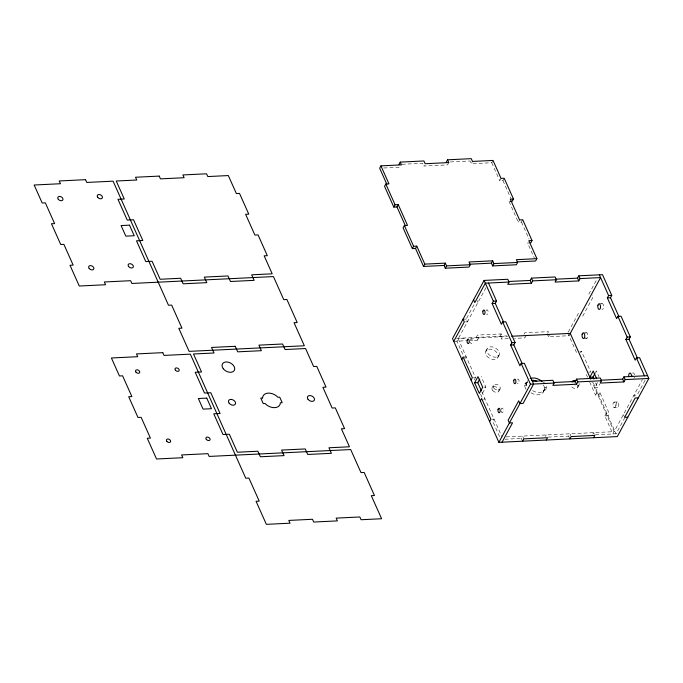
<?xml version="1.0" encoding="UTF-8"?>
<svg xmlns="http://www.w3.org/2000/svg" width="683" height="683" viewBox="0 0 683 683"><rect width="100%" height="100%" fill="white"/><g stroke="black" fill="none" stroke-linecap="round" stroke-linejoin="round"><path stroke-width="0.51" stroke-dasharray="3.42 2.56" d="M448.816 162.58L447.553 164.902L423.87 166.054L425.133 163.724M493.015 160.428L491.751 162.75L471.236 163.749L472.491 161.427M504.208 178.263L502.944 180.585L499.785 180.739L501.049 178.417M522.751 219.772L521.488 222.103L518.329 222.257L519.592 219.926M465.345 321.898L467.445 321.795L466.216 319.029L474.728 303.337M485.989 287.654L456.927 341.176L464.542 358.216M508.331 338.674L501.126 339.024L502.389 336.702L501.151 333.927L477.477 335.08L476.213 337.411L477.451 340.177L470.245 340.527M465.379 358.387L466.224 356.833L463.065 356.987M477.451 340.177L478.715 337.854L477.477 335.08M485.775 351.275L487.039 348.945M474.233 379.919L475.496 377.597L458.191 338.845L466.395 338.452M501.151 333.927L499.896 336.258L501.126 339.024M497.89 357.371L499.153 355.04M482.497 393.263L485.852 387.073L481.131 376.487M483.923 399.905L484.768 398.351M492.05 387.782L493.314 385.46M523.989 334.329L524.834 332.783L548.517 331.631L547.672 333.176M526.072 335.549L524.809 337.872L514.512 338.375M498.838 391.197L500.101 388.875M570.271 333.398L569.007 335.72L548.492 336.719L549.328 335.174M526.055 389.412L524.202 385.263L525.466 382.941L527.276 382.856A9.494 6.48 28.5 0 1 527.686 380.994M526.644 382.89L527.908 380.568M524.202 385.263L526.012 385.178L527.276 382.856M568.273 332.032L578.296 313.574L581.455 313.42M588.814 294.194L596.831 279.432M582.693 316.186L593.211 296.815L592.383 294.971M531.084 392.836A9.494 6.48 28.5 0 0 543.805 389.967L545.068 387.645L546.878 387.551L545.794 385.135M543.173 392.247L544.436 389.925M543.805 389.967L545.615 389.882L546.878 387.551M522.563 441.192L521.334 438.426L522.589 436.096L523.827 438.862M580.627 352.787L581.464 351.233L579.363 351.335M545.427 436.497L546.272 434.943M577.767 387.355L579.03 385.033M595.405 372.653L596.37 370.886L598.948 376.657M597.463 382.506L594.577 387.816L597.736 387.662L599.657 384.119M569.929 438.887L568.691 436.121L569.955 433.799L571.184 436.565M600.007 392.742L598.743 395.073L595.585 395.226L596.848 392.896L600.007 392.742L609.279 413.505L608.015 415.827L604.856 415.981L612.89 433.97L642.455 379.526M592.793 434.192L593.629 432.646L594.458 434.49M604.856 415.981L606.12 413.659L609.279 413.505M595.448 434.815L616.049 433.816L624.569 418.133M645.111 380.294L637.094 395.056L633.935 395.209L634.763 397.062M402.048 164.287L422.64 163.288L423.87 166.054M450.43 161.931L469.998 160.983L471.236 163.749M383.778 168.001L400.195 167.207M530.759 242.858L527.6 243.011L534.371 258.157M599.042 303.85L602.201 303.696M463.057 319.183L466.216 319.029M456.654 338.358L507.102 335.908M470.502 338.247L507.537 336.446M583.265 332.92L586.424 332.766M453.768 341.329L466.165 340.723M583.521 338.52L586.671 338.367M473.387 377.699L475.496 377.597M588.626 372.09L590.735 371.987L581.464 351.233M542.934 382.087L544.564 382.36M483.752 387.176L485.852 387.073M614.162 402.108L617.321 401.954M614.418 407.708A2.8 1.366 87.2 0 0 615.409 403.465A2.8 1.366 87.2 0 0 613.052 403.551A2.8 1.366 87.2 0 0 614.418 407.708L617.577 407.555A2.8 1.366 87.2 0 0 618.567 403.311A2.8 1.366 87.2 0 0 616.203 403.397A2.8 1.366 87.2 0 0 617.577 407.555M491.931 419.208L494.04 419.106L492.776 421.437L500.81 439.425M506.171 436.898L614.154 431.647L591.999 382.036M504.916 439.22L521.334 438.426M548.099 437.12L568.691 436.121M623.417 414.59L624.646 417.356M595.585 382.847L597.736 387.662M502.944 180.585L510.952 198.514M521.488 222.103L529.069 239.084M593.262 382.804L616.049 433.816M491.751 162.75L499.785 180.739M509.057 201.494L518.329 222.257M567.778 332.954L577.041 353.709M586.313 374.472L587.576 377.298M589.685 382.019L595.585 395.226M547.254 333.953L548.492 336.719M543.455 385.033L545.615 389.882M525.466 382.941L527.165 386.749M477.144 300.571L477.972 302.415M481.814 391.743L502.073 437.094M480.55 394.074L483.077 399.734M577.4 384.964A3.799 2.587 28.5 0 1 575.974 388.533A3.799 2.587 28.5 0 1 571.056 385.818M573.703 382.762A3.799 2.587 28.5 0 1 574.745 383.001M526.012 385.178A9.494 6.48 28.5 0 1 527.6 381.763M579.056 383.428A3.799 2.587 28.5 0 1 574.907 385.844M545.068 387.645A9.494 6.48 28.5 0 1 531.758 390.121M517.373 379.321A2.262 1.101 87.2 0 1 518.824 379.944A2.262 1.101 87.2 0 1 518.815 382.924A2.262 1.101 87.2 0 1 517.355 383.035M501.16 409.493A2.262 1.101 87.2 0 1 502.867 408.647A2.262 1.101 87.2 0 1 502.85 412.293A2.262 1.101 87.2 0 1 501.151 410.859M470.408 339.733A2.262 1.101 87.2 0 1 472.047 339.613A2.262 1.101 87.2 0 1 472.03 342.986A2.262 1.101 87.2 0 1 470.391 342.285M486.134 310.842A2.262 1.101 87.2 0 1 487.602 310.184A2.262 1.101 87.2 0 1 488.08 313.241A2.262 1.101 87.2 0 1 486.637 314.086M585.681 333.27A2.8 1.366 87.2 0 1 587.551 333.825A2.8 1.366 87.2 0 1 587.534 337.658A2.8 1.366 87.2 0 1 585.655 337.556M601.68 303.935A2.8 1.366 87.2 0 1 603.695 306.462A2.8 1.366 87.2 0 1 601.902 309.083M632.578 373.131A2.8 1.366 87.2 0 1 634.498 374.796M634.422 377.255A2.8 1.366 87.2 0 1 633.884 378.245M486.714 355.945A6.787 4.627 28.5 0 0 497.659 357.79A6.787 4.627 28.5 0 0 491.128 349.235A6.787 4.627 28.5 0 0 486.714 355.945M492.58 390.403A3.799 2.587 28.5 0 0 498.701 391.436A3.799 2.587 28.5 0 0 495.047 386.646A3.799 2.587 28.5 0 0 492.58 390.403M487.978 353.615A6.787 4.627 28.5 0 0 498.923 355.459A6.787 4.627 28.5 0 0 492.392 346.913A6.787 4.627 28.5 0 0 487.978 353.615M493.843 388.072A3.799 2.587 28.5 0 0 499.965 389.105A3.799 2.587 28.5 0 0 496.31 384.316A3.799 2.587 28.5 0 0 493.843 388.072"/><path stroke-width="1.02" d="M510.116 201.442L512.216 201.34L513.479 199.018L504.208 178.263L501.049 178.417L493.015 160.428L472.491 161.427L471.261 158.652L447.578 159.805L448.816 162.58L425.133 163.724L423.895 160.957L400.221 162.11L401.459 164.876L380.935 165.875L379.671 168.206L386.86 184.299M380.935 165.875L388.969 183.864L385.81 184.017L384.546 186.348L393.818 207.103L396.977 206.949L398.24 204.627L395.081 204.78L393.818 207.103M398.957 164.441L400.221 162.11M398.24 204.627L407.512 225.381L404.353 225.535L403.09 227.857L412.361 248.612L415.52 248.458L416.784 246.136L413.625 246.29L412.361 248.612M446.315 162.136L447.578 159.805M424.817 264.125L445.333 263.126L444.078 265.456L423.554 266.447L424.817 264.125L416.784 246.136M513.479 199.018L510.321 199.171L519.592 219.926L522.751 219.772L532.023 240.527L528.864 240.681L536.898 258.678L516.374 259.668L517.612 262.443L516.348 264.765L492.674 265.918L493.929 263.587L492.699 260.821L469.016 261.973L470.254 264.739L468.99 267.07L445.307 268.223L446.571 265.892L445.333 263.126M492.674 265.918L491.436 263.151L492.699 260.821M618.935 316.613L610.508 297.745L611.763 295.423L602.5 274.668L578.817 275.821L580.055 278.587L578.791 280.909L555.108 282.062L556.372 279.74L555.134 276.965L531.459 278.118L532.697 280.892L531.434 283.214L507.751 284.367L509.014 282.036L507.776 279.27L484.102 280.423L452.53 338.563L498.889 442.345L617.287 436.582L648.85 378.45L639.578 357.696L636.419 357.849L635.156 360.172L625.893 339.417L627.148 337.086L617.884 316.331L621.035 316.178L630.307 336.932L629.043 339.263L637.478 358.131M453.768 341.329L464.295 321.949L463.057 319.183M461.802 359.318L463.065 356.987L472.337 377.75L471.074 380.072M522.23 363.732L513.804 344.864L515.067 342.542L505.796 321.787L502.637 321.941L501.373 324.263L492.11 303.508L493.365 301.177L484.102 280.423M503.695 322.222L495.26 303.354L496.524 301.024L488.49 283.035M530.759 242.858L532.023 240.527M536.898 258.678L535.634 261L517.168 261.896M474.608 382.83L477.972 376.64L482.702 387.227L479.338 393.417L474.608 382.83L477.767 382.676L479.688 379.142M531.434 283.214L530.196 280.448L531.459 278.118M480.345 400.827L481.609 398.505L490.881 419.26L489.617 421.59M502.048 442.191L512.566 422.811L509.407 422.965L508.169 420.199L518.696 400.819L519.934 403.585L523.084 403.431L533.611 384.051L524.339 363.296L521.18 363.45L519.917 365.772L510.645 345.017L511.909 342.695L502.637 321.941M578.791 280.909L577.553 278.143L578.817 275.821M498.889 442.345L530.452 384.205L521.18 363.45M570.015 333.876L600.579 277.588L580.055 278.587M522.563 441.192L523.827 438.862L547.51 437.718L546.246 440.04M532.373 381.285L552.897 380.286L554.135 383.052L552.871 385.383L576.546 384.23L577.809 381.899L576.572 379.133L600.255 377.981L601.492 380.755L600.229 383.078L623.912 381.925L625.167 379.603L623.938 376.837L647.612 375.684M617.884 316.331L616.621 318.654L607.349 297.899L608.613 295.577L599.341 274.822M576.546 384.23L575.317 381.464L576.572 379.133M593.869 378.997L593.006 377.076L594.927 373.533M569.929 438.887L571.184 436.565L594.867 435.413L593.604 437.735M623.912 381.925L622.674 379.159L623.938 376.837M469.81 264.201L491.436 263.151M446.571 265.892L470.254 264.739M493.929 263.587L517.612 262.443M508.57 281.498L530.196 280.448M555.936 279.193L577.553 278.143M509.014 282.036L485.331 283.189L474.813 302.569L473.575 299.803M532.697 280.892L556.372 279.74M493.365 301.177L496.524 301.024M608.613 295.577L611.763 295.423M492.11 303.508L495.26 303.354M607.349 297.899L610.508 297.745M511.661 336.249L570.271 333.398L590.71 379.15M511.909 342.695L515.067 342.542M627.148 337.086L630.307 336.932M510.645 345.017L513.804 344.864M625.893 339.417L629.043 339.263M593.006 377.076L589.847 377.229L593.211 371.04L596.652 378.732M553.691 382.514L575.317 381.464M601.049 380.209L622.674 379.159M530.452 384.205L554.135 383.052M577.809 381.899L601.492 380.755M625.167 379.603L648.85 378.45M638.332 397.83L635.173 397.984L624.646 417.356L627.805 417.202M636.419 357.849L644.453 375.838M444.078 265.456L445.307 268.223M477.605 382.309L481.395 390.804M396.977 206.949L405.403 225.817M415.52 248.458L423.554 266.447M385.81 184.017L395.081 204.78M404.353 225.535L413.625 246.29M531.664 380.311A9.494 6.48 28.5 0 1 536.821 381.31M572.098 382.139A3.799 2.587 28.5 0 1 576.008 380.67M530.196 378.595A9.494 6.48 28.5 0 1 542.148 381.652M631.971 376.572A2.8 1.366 87.2 0 1 631.86 375.445M628.812 376.726A2.8 1.366 87.2 0 1 629.948 373.038A2.8 1.366 87.2 0 1 631.416 376.649M85.537 179.68L59.225 180.961L60.463 183.727L34.15 185.008L42.184 202.996L45.343 202.842L54.614 223.597L51.456 223.751L60.727 244.505L63.886 244.36L73.158 265.115L69.999 265.269L79.271 286.023L105.575 284.743L104.345 281.977L130.649 280.696L131.887 283.462L273.439 276.581L283.744 299.641L286.894 299.487L297.199 322.547L294.04 322.7L304.345 345.769L189.106 351.369L178.801 328.31L181.96 328.156L171.655 305.096L168.496 305.25L113.079 181.166L86.775 182.446L85.537 179.68M159.207 176.094L135.524 177.247L136.762 180.013L116.238 181.012L124.272 199.001L117.963 199.308L127.226 220.071L133.544 219.764L142.815 240.518L136.498 240.826L145.769 261.58L152.087 261.273L160.121 279.262L180.645 278.263L183.112 283.804L206.795 282.651L204.319 277.11L228.002 275.958L230.478 281.498L254.153 280.346L251.686 274.814L272.201 273.815L264.167 255.826L267.326 255.673L258.054 234.909L254.896 235.063L245.624 214.308L248.783 214.155L239.511 193.4L236.361 193.554L228.327 175.565L207.803 176.564L206.565 173.798L182.882 174.942L184.12 177.717L160.445 178.869L159.207 176.094M129.505 225.151L121.096 225.561L125.826 236.147L134.227 235.737L129.505 225.151M235.225 346.298L211.542 347.451L214.018 352.991L193.494 353.99L201.528 371.979L195.218 372.286L204.49 393.041L210.799 392.734L220.071 413.488L213.753 413.796L223.025 434.55L229.343 434.243L237.377 452.231L257.901 451.232L260.368 456.773L284.051 455.621L281.575 450.088L305.258 448.936L307.734 454.468L331.409 453.316L328.941 447.783L349.457 446.784L341.423 428.796L344.582 428.642L335.31 407.888L332.151 408.041L322.888 387.278L326.039 387.124L316.767 366.37L313.617 366.523L305.583 348.535L285.059 349.534L282.583 344.001L258.908 345.146L261.376 350.686L237.701 351.839L235.225 346.298M162.793 352.65L136.48 353.931L137.718 356.697L111.406 357.977L119.44 375.966L122.599 375.812L131.87 396.567L128.711 396.721L137.983 417.484L141.142 417.33L150.414 438.085L147.255 438.238L156.527 458.993L182.831 457.712L181.601 454.946L207.905 453.666L209.143 456.432L350.695 449.551L361 472.61L364.159 472.457L374.455 495.525L371.296 495.679L381.601 518.739L361.076 519.737L359.839 516.971L336.164 518.124L337.393 520.89L313.719 522.043L312.481 519.276L288.798 520.42L290.036 523.195L266.361 524.348L256.057 501.279L259.216 501.126L248.911 478.066L245.76 478.22L190.335 354.144L164.031 355.416L162.793 352.65M206.761 398.121L198.352 398.531L203.082 409.117L211.482 408.707L206.761 398.121M262.579 397.993L260.769 398.078L263.245 403.61L265.047 403.525A9.494 6.48 28.5 0 0 274.72 407.649A9.494 6.48 28.5 0 0 280.38 402.782L282.181 402.688L279.714 397.156L277.904 397.241A9.494 6.48 28.5 0 0 268.231 393.118A9.494 6.48 28.5 0 0 262.579 397.993M58.26 199.248A2.8 1.912 28.5 0 0 62.776 200.008A2.8 1.912 28.5 0 0 60.078 196.473A2.8 1.912 28.5 0 0 58.26 199.248M89.157 268.436A2.8 1.912 28.5 0 0 93.682 269.196A2.8 1.912 28.5 0 0 90.984 265.661A2.8 1.912 28.5 0 0 89.157 268.436M128.626 266.515A2.8 1.912 28.5 0 0 133.151 267.275A2.8 1.912 28.5 0 0 130.453 263.74A2.8 1.912 28.5 0 0 128.626 266.515M97.72 197.327A2.8 1.912 28.5 0 0 102.245 198.087A2.8 1.912 28.5 0 0 99.547 194.553A2.8 1.912 28.5 0 0 97.72 197.327M135.926 372.09A2.262 1.545 28.5 0 0 139.571 372.705A2.262 1.545 28.5 0 0 137.394 369.853A2.262 1.545 28.5 0 0 135.926 372.09M175.386 370.169A2.262 1.545 28.5 0 0 179.04 370.784A2.262 1.545 28.5 0 0 176.863 367.932A2.262 1.545 28.5 0 0 175.386 370.169M206.292 439.357A2.262 1.545 28.5 0 0 209.937 439.972A2.262 1.545 28.5 0 0 207.76 437.12A2.262 1.545 28.5 0 0 206.292 439.357M166.823 441.278A2.262 1.545 28.5 0 0 170.468 441.892A2.262 1.545 28.5 0 0 168.291 439.041A2.262 1.545 28.5 0 0 166.823 441.278M229.146 403.209A3.799 2.587 28.5 0 0 235.276 404.242A3.799 2.587 28.5 0 0 231.614 399.453A3.799 2.587 28.5 0 0 229.146 403.209M308.076 399.376A3.799 2.587 28.5 0 0 314.206 400.409A3.799 2.587 28.5 0 0 310.552 395.619A3.799 2.587 28.5 0 0 308.076 399.376M223.281 368.752A6.787 4.627 28.5 0 0 234.226 370.596A6.787 4.627 28.5 0 0 227.695 362.05A6.787 4.627 28.5 0 0 223.281 368.752M513.829 380.346A2.262 1.101 87.2 0 0 514.939 383.701A2.262 1.101 87.2 0 0 515.733 380.277A2.262 1.101 87.2 0 0 513.829 380.346M498.052 409.416A2.262 1.101 87.2 0 0 499.153 412.771A2.262 1.101 87.2 0 0 499.956 409.348A2.262 1.101 87.2 0 0 498.052 409.416M467.146 340.228A2.262 1.101 87.2 0 0 468.256 343.583A2.262 1.101 87.2 0 0 469.05 340.16A2.262 1.101 87.2 0 0 467.146 340.228M482.932 311.158A2.262 1.101 87.2 0 0 484.034 314.513A2.262 1.101 87.2 0 0 484.836 311.089A2.262 1.101 87.2 0 0 482.932 311.158M582.147 334.363A2.8 1.366 87.2 0 0 583.521 338.52A2.8 1.366 87.2 0 0 584.511 334.277A2.8 1.366 87.2 0 0 582.147 334.363M597.932 305.292A2.8 1.366 87.2 0 0 599.298 309.45A2.8 1.366 87.2 0 0 600.289 305.207A2.8 1.366 87.2 0 0 597.932 305.292"/></g></svg>
